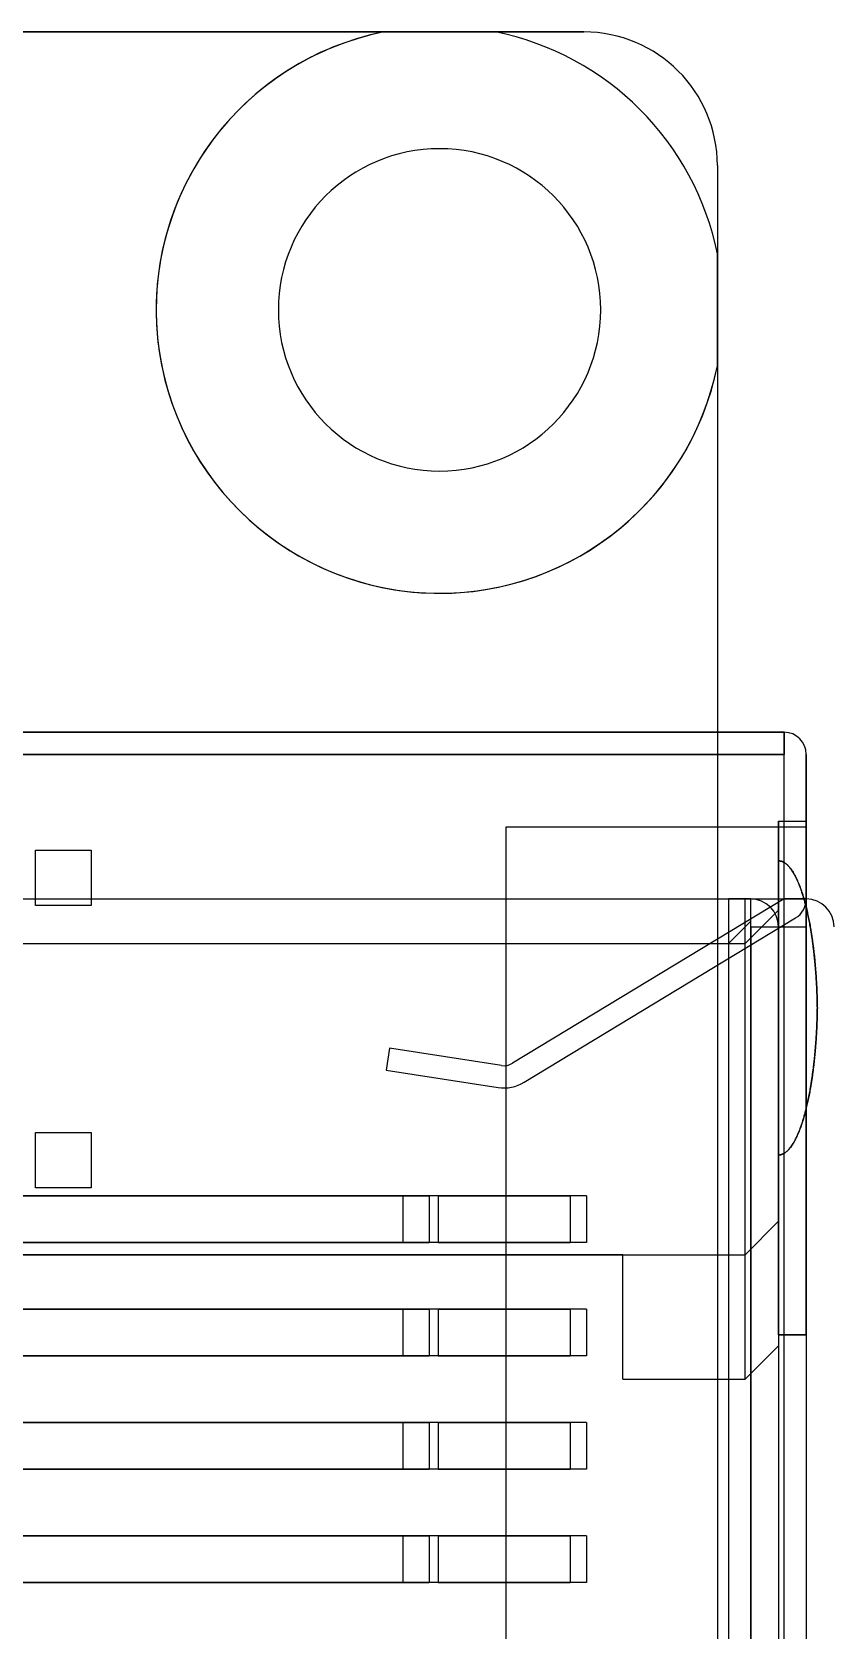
# Model space of a CAD drawing. Header units: millimetres. Extents: x -26.5 to 28.9, y -30 to 30.
# Drawn here: x 20.33 to 27.55, y 15.62 to 30 of the extents above; entities that cross this region are included whole.
import ezdxf

# ---------------------------------------------------------------- set-up
doc = ezdxf.new("R2010")
doc.units = ezdxf.units.MM
doc.layers.add('Feature', color=7, linetype='CONTINUOUS')

msp = doc.modelspace()

# ---------------------------------------------------------------- linework, layer by layer
at = {"layer": 'Feature'}
for p, q in [((-23.4975, 30, 1.6), (23.4975, 30, 1.6)), ((-23.4975, 30, 1.6), (23.4975, 30, 1.6)), ((23.4975, 30), (-23.4975, 30)), ((23.4975, 30), (-23.4975, 30)), ((23.4975, 30, 1.6), (23.4975, 30, 1.599)), ((24.5025, 30, 1.599), (23.4975, 30, 1.599)), ((23.4975, 30, 0.001), (24.5025, 30, 0.001)), ((23.4975, 30, 0.001), (23.4975, 30)), ((23.4975, 30, 1.6), (23.4975, 30, 1.599)), ((24.5025, 30, 1.599), (23.4975, 30, 1.599)), ((23.4975, 30, 0.001), (24.5025, 30, 0.001)), ((23.4975, 30, 0.001), (23.4975, 30)), ((24.5025, 30, 1.6), (25.3, 30, 1.6)), ((24.5025, 30, 1.599), (24.5025, 30, 1.6)), ((24.5025, 30, 1.6), (25.3, 30, 1.6)), ((25.3, 30), (24.5025, 30)), ((24.5025, 30), (24.5025, 30, 0.001)), ((25.3, 30), (24.5025, 30)), ((24.5025, 30, 1.599), (24.5025, 30, 1.6)), ((24.5025, 30), (24.5025, 30, 0.001)), ((25.3, 30, 1.6), (25.3, 30)), ((25.3, 30, 1.6), (25.3, 30)), ((24, 28.95, 1.599), (24, 28.95, 0.001)), ((24, 28.95, 1.599), (24, 28.95, 0.001)), ((26.5, 28.8, 1.6), (26.5, 28.0025, 1.6)), ((26.5, 28.8), (26.5, 28.0025)), ((26.5, 28.8), (26.5, 28.0025)), ((26.5, 28.8), (26.5, 28.8, 1.6)), ((26.5, 28.8, 1.6), (26.5, 28.0025, 1.6)), ((26.5, 28.8), (26.5, 28.8, 1.6)), ((26.5, 28.0025, 1.6), (26.5, 28.0025, 1.599)), ((26.5, 26.9975, 1.599), (26.5, 28.0025, 1.599)), ((26.5, 28.0025, 0.001), (26.5, 26.9975, 0.001)), ((26.5, 28.0025, 0.001), (26.5, 28.0025)), ((26.5, 28.0025, 0.001), (26.5, 26.9975, 0.001)), ((26.5, 28.0025, 0.001), (26.5, 28.0025)), ((26.5, 28.0025, 1.6), (26.5, 28.0025, 1.599)), ((26.5, 26.9975, 1.599), (26.5, 28.0025, 1.599)), ((26.5, 26.9975, 1.599), (26.5, 26.9975, 1.6)), ((26.5, 26.9975, 1.6), (26.5, -26.9975, 1.6)), ((26.5, 26.9975), (26.5, -26.9975)), ((26.5, 26.9975), (26.5, 26.9975, 0.001)), ((26.5, 26.9975), (26.5, -26.9975)), ((26.5, 26.9975), (26.5, 26.9975, 0.001)), ((26.5, 26.9975, 1.599), (26.5, 26.9975, 1.6)), ((26.5, 26.9975, 1.6), (26.5, -26.9975, 1.6)), ((24, 26.05, 1.599), (24, 26.05, 0.001)), ((24, 26.05, 1.599), (24, 26.05, 0.001)), ((24, 24.95, 1.599), (24, 24.95, 1.6)), ((24, 24.95, 1.599), (24, 24.95, 1.6)), ((6.15, 23.7, 14.9), (27.1, 23.7, 14.9)), ((6.15, 23.7, 14.9), (27.1, 23.7, 14.9)), ((27.1, 23.7, 1.8), (19.15, 23.7, 1.8)), ((27.1, 23.7, 1.8), (19.15, 23.7, 1.8)), ((27.1, 23.7, 1.95), (27.1, 23.5, 1.95)), ((27.1, 23.7, 14.9), (27.1, 23.7, 1.95)), ((27.1, 23.7, 1.95), (27.1, 23.7, 1.8)), ((27.1, 23.7, 14.9), (27.1, 23.7, 1.95)), ((27.1, 23.5, 1.8), (27.1, 23.7, 1.8)), ((27.1, 23.7, 1.95), (27.1, 23.7, 1.8)), ((27.1, 23.7, 1.95), (27.1, 23.5, 1.95)), ((27.1, 23.5, 1.8), (27.1, 23.7, 1.8)), ((27.1, 23.5, 15.1), (6.15, 23.5, 15.1)), ((27.1, 23.5, 15.1), (6.15, 23.5, 15.1)), ((18.9564, 23.5, 1.95), (27.1, 23.5, 1.95)), ((18.9564, 23.5, 1.95), (27.1, 23.5, 1.95)), ((27.1, 23.5, 1.8), (19.15, 23.5, 1.8)), ((27.1, 23.5, 1.8), (19.15, 23.5, 1.8)), ((27.1, 8, 15.1), (27.1, 23.5, 15.1)), ((27.1, 8, 15.1), (27.1, 23.5, 15.1)), ((27.1, 23.5, 1.95), (27.1, 23.5, 1.8)), ((27.1, 23.5, 1.95), (27.1, 23.5, 1.8)), ((27.3, 22.85, 1.95), (27.3, 23.5, 1.95)), ((27.3, 22.85, 1.95), (27.3, 23.5, 1.95)), ((27.3, 23.5, 1.95), (27.3, 23.5, 14.9)), ((27.3, 23.5, 14.9), (27.3, 8, 14.9)), ((27.3, 23.5, 1.95), (27.3, 23.5, 14.9)), ((27.3, 23.5, 14.9), (27.3, 8, 14.9)), ((27.05, 18.28, 2.41), (27.05, 22.9, 2.41)), ((27.05, 22.9, 2.41), (27.05, 22.9, 4.76)), ((27.05, 22.9, 4.76), (27.05, 22.2, 4.76)), ((27.05, 22.9, 4.76), (27.05, 22.2, 4.76)), ((27.05, 22.9, 4.76), (27.3, 22.9, 4.76)), ((27.05, 22.9, 4.76), (27.3, 22.9, 4.76)), ((27.05, 22.9, 2.41), (27.05, 22.9, 4.76)), ((27.05, 22.9, 2.41), (27.3, 22.9, 2.41)), ((27.05, 22.9, 2.41), (27.3, 22.9, 2.41)), ((27.05, 18.28, 2.41), (27.05, 22.9, 2.41)), ((27.3, 22.9, 4.76), (27.3, 22.2, 4.76)), ((27.3, 22.9, 2.41), (27.3, 22.9, 4.76)), ((27.3, 18.28, 2.41), (27.3, 22.9, 2.41)), ((27.3, 22.9, 4.76), (27.3, 22.2, 4.76)), ((27.3, 22.9, 2.41), (27.3, 22.9, 4.76)), ((27.3, 18.28, 2.41), (27.3, 22.9, 2.41)), ((24.6, 22.85, 1.95), (27.3, 22.85, 1.95)), ((24.6, 8.85, 1.95), (24.6, 22.85, 1.95)), ((24.6, 22.85, 1.95), (27.3, 22.85, 1.95)), ((24.6, 22.85, 1.6), (27.3, 22.85, 1.6)), ((24.6, 22.85, 1.6), (24.6, 22.85, 1.95)), ((24.6, 8.85, 1.95), (24.6, 22.85, 1.95)), ((24.6, 22.85, 1.6), (24.6, 22.85, 1.95)), ((24.6, 8.85, 1.6), (24.6, 22.85, 1.6)), ((24.6, 22.85, 1.6), (27.3, 22.85, 1.6)), ((24.6, 8.85, 1.6), (24.6, 22.85, 1.6)), ((27.3, 22.85, 1.6), (27.3, 18.28, 1.6)), ((27.3, 22.85, 1.6), (27.3, 22.85, 1.95)), ((27.3, 22.85, 1.6), (27.3, 22.85, 1.95)), ((27.3, 22.85, 1.6), (27.3, 18.28, 1.6)), ((20.365, 22.14, 1.95), (20.365, 22.64, 1.95)), ((20.365, 22.64, -0.45), (20.365, 22.64, 1.95)), ((20.365, 22.14, -0.45), (20.365, 22.64, -0.45)), ((20.365, 22.64, 1.95), (20.865, 22.64, 1.95)), ((20.365, 22.64, -0.45), (20.865, 22.64, -0.45)), ((20.365, 22.64, -0.45), (20.365, 22.64, 1.95)), ((20.365, 22.14, -0.45), (20.365, 22.64, -0.45)), ((20.365, 22.64, -0.45), (20.865, 22.64, -0.45)), ((20.365, 22.14, 1.95), (20.365, 22.64, 1.95)), ((20.365, 22.64, 1.95), (20.865, 22.64, 1.95)), ((20.865, 22.64, -0.45), (20.865, 22.64, 1.95)), ((20.865, 22.64, 1.95), (20.865, 22.14, 1.95)), ((20.865, 22.64, -0.45), (20.865, 22.14, -0.45)), ((20.865, 22.64, -0.45), (20.865, 22.64, 1.95)), ((20.865, 22.64, -0.45), (20.865, 22.14, -0.45)), ((20.865, 22.64, 1.95), (20.865, 22.14, 1.95)), ((27.05, 22.5429, 4.6), (27.05, 19.8971, 4.6)), ((27.05, 19.8971, 2.7), (27.05, 22.5429, 2.7)), ((27.05, 19.8971, 2.7), (27.05, 22.5429, 2.7)), ((27.05, 22.5429, 4.6), (27.05, 19.8971, 4.6)), ((17.4, 22.2, 9.605), (26.6, 22.2, 9.605)), ((17.4, 22.2, 9.605), (26.6, 22.2, 9.605)), ((17.4, 22.2, 6.805), (26.75, 22.2, 6.805)), ((17.4, 22.2, 6.805), (26.75, 22.2, 6.805)), ((27.1, 22.2, 7.145), (24.6577, 20.7217, 7.145)), ((27.1, 22.2, 9.145), (24.6577, 20.7217, 9.145)), ((27.1, 22.2, 9.145), (24.6577, 20.7217, 9.145)), ((27.1, 22.2, 7.145), (24.6577, 20.7217, 7.145)), ((26.6, 22.2, 9.605), (26.6, 21.8, 9.605)), ((26.8, 22.2, 9.805), (26.6, 22.2, 9.605)), ((26.6, 22.2, 9.605), (26.6, 21.8, 9.605)), ((26.8, 22.2, 9.805), (26.6, 22.2, 9.605)), ((26.75, 22.2, 6.805), (27.05, 22.2, 6.505)), ((26.75, 21.8, 6.805), (26.75, 22.2, 6.805)), ((26.75, 22.2, 6.805), (27.05, 22.2, 6.505)), ((26.75, 21.8, 6.805), (26.75, 22.2, 6.805)), ((26.8, 22.2, 12.52), (27.3, 22.2, 12.52)), ((26.8, 22.2, 9.805), (26.8, 22.2, 12.52)), ((26.8, 22.2, 12.52), (27.3, 22.2, 12.52)), ((26.8, 22, 9.805), (26.8, 22.2, 9.805)), ((26.8, 22.2, 9.805), (26.8, 22.2, 12.52)), ((26.8, 22, 9.805), (26.8, 22.2, 9.805)), ((27.05, 22.2, 4.76), (27.05, 22.2, 6.505)), ((27.05, 22.2, 6.505), (27.05, 22.1, 6.505)), ((27.05, 22.2, 4.76), (27.05, 22.2, 6.505)), ((27.05, 22.2, 4.76), (27.3, 22.2, 4.76)), ((27.05, 22.2, 4.76), (27.3, 22.2, 4.76)), ((27.05, 22.2, 6.505), (27.05, 22.1, 6.505)), ((27.3, 22.2, 7.145), (27.1, 22.2, 7.145)), ((27.1, 22.2, 9.145), (27.1, 22.2, 7.145)), ((27.3, 22.2, 9.145), (27.1, 22.2, 9.145)), ((27.1, 22.2, 9.145), (27.1, 22.2, 7.145)), ((27.3, 22.2, 9.145), (27.1, 22.2, 9.145)), ((27.3, 22.2, 7.145), (27.1, 22.2, 7.145)), ((27.3, 22.2, 9.145), (27.3, 22.2, 7.145)), ((27.3, 22.2, 9.145), (27.3, 22.2, 7.145)), ((27.3, 22.2, 4.76), (27.3, 22.2, 12.52)), ((27.3, 22.2, 4.76), (27.3, 22.2, 12.52)), ((20.365, 22.14, -0.45), (20.365, 22.14, 1.95)), ((20.865, 22.14, 1.95), (20.365, 22.14, 1.95)), ((20.365, 22.14, -0.45), (20.365, 22.14, 1.95)), ((20.865, 22.14, -0.45), (20.365, 22.14, -0.45)), ((20.865, 22.14, -0.45), (20.365, 22.14, -0.45)), ((20.865, 22.14, 1.95), (20.365, 22.14, 1.95)), ((20.865, 22.14, -0.45), (20.865, 22.14, 1.95)), ((20.865, 22.14, -0.45), (20.865, 22.14, 1.95)), ((24.7612, 20.5506, 7.145), (27.2036, 22.0289, 7.145)), ((24.7612, 20.5506, 9.145), (27.2036, 22.0289, 9.145)), ((24.7612, 20.5506, 9.145), (27.2036, 22.0289, 9.145)), ((24.7612, 20.5506, 7.145), (27.2036, 22.0289, 7.145)), ((26.8, 22, 12.57), (26.6, 21.8, 12.37)), ((26.8, 22, 12.57), (26.6, 21.8, 12.37)), ((26.8, 22, 9.805), (26.6, 21.8, 9.605)), ((26.8, 22, 9.805), (26.6, 21.8, 9.605)), ((26.75, 21.8, 5.54), (27.05, 22.1, 5.24)), ((26.75, 21.8, 5.54), (27.05, 22.1, 5.24)), ((26.75, 21.8, 6.805), (27.05, 22.1, 6.505)), ((26.75, 21.8, 6.805), (27.05, 22.1, 6.505)), ((26.8, 22, 12.57), (26.8, 22, 9.805)), ((26.8, 9.7, 12.57), (26.8, 22, 12.57)), ((26.8, 9.7, 12.57), (26.8, 22, 12.57)), ((26.8, 22, 12.57), (26.8, 22, 9.805)), ((27.05, 22.1, 6.505), (27.05, 22.1, 5.24)), ((27.05, 22.1, 5.24), (27.05, 19.3, 5.24)), ((27.05, 22.1, 5.24), (27.05, 19.3, 5.24)), ((27.05, 22.1, 6.505), (27.05, 22.1, 5.24)), ((27.2036, 22.0289, 9.145), (27.2036, 22.0289, 7.145)), ((27.2036, 22.0289, 9.145), (27.2036, 22.0289, 7.145)), ((26.8, 21.95, 12.77), (26.8, 9.55, 12.77)), ((26.8, 21.95, 12.77), (27.3, 21.95, 12.77)), ((26.8, 21.95, 12.77), (27.3, 21.95, 12.77)), ((26.8, 21.95, 12.77), (26.8, 9.55, 12.77)), ((27.3, 21.95, 12.77), (27.3, 9.55, 12.77)), ((27.3, 21.95, 12.77), (27.3, 9.55, 12.77)), ((17.4, 21.8, 6.805), (26.75, 21.8, 6.805)), ((17.4, 21.8, 12.37), (26.6, 21.8, 12.37)), ((17.4, 21.8, 9.605), (26.6, 21.8, 9.605)), ((17.4, 21.8, 12.37), (26.6, 21.8, 12.37)), ((17.4, 21.8, 9.605), (26.6, 21.8, 9.605)), ((17.4, 21.8, 6.805), (26.75, 21.8, 6.805)), ((18.9, 21.8, 5.54), (26.75, 21.8, 5.54)), ((18.9, 21.8, 5.54), (26.75, 21.8, 5.54)), ((26.6, 21.8, 12.37), (26.6, 9.9, 12.37)), ((26.6, 21.8, 9.605), (26.6, 21.8, 12.37)), ((26.6, 21.8, 12.37), (26.6, 9.9, 12.37)), ((26.6, 21.8, 9.605), (26.6, 21.8, 12.37)), ((26.75, 21.8, 5.54), (26.75, 21.8, 6.805)), ((26.75, 19, 5.54), (26.75, 21.8, 5.54)), ((26.75, 19, 5.54), (26.75, 21.8, 5.54)), ((26.75, 21.8, 5.54), (26.75, 21.8, 6.805)), ((23.55, 20.8579, 7.145), (23.5194, 20.6603, 7.145)), ((23.55, 20.8579, 9.145), (23.5194, 20.6603, 9.145)), ((23.55, 20.8579, 9.145), (23.5194, 20.6603, 9.145)), ((23.55, 20.8579, 7.145), (23.5194, 20.6603, 7.145)), ((24.557, 20.7018, 7.145), (23.55, 20.8579, 7.145)), ((23.55, 20.8579, 9.145), (23.55, 20.8579, 7.145)), ((24.557, 20.7018, 9.145), (23.55, 20.8579, 9.145)), ((23.55, 20.8579, 9.145), (23.55, 20.8579, 7.145)), ((24.557, 20.7018, 9.145), (23.55, 20.8579, 9.145)), ((24.557, 20.7018, 7.145), (23.55, 20.8579, 7.145)), ((24.6577, 20.7217, 9.145), (24.6577, 20.7217, 7.145)), ((24.6577, 20.7217, 9.145), (24.6577, 20.7217, 7.145)), ((23.5194, 20.6603, 9.145), (23.5194, 20.6603, 7.145)), ((23.5194, 20.6603, 7.145), (24.5264, 20.5041, 7.145)), ((23.5194, 20.6603, 9.145), (24.5264, 20.5041, 9.145)), ((23.5194, 20.6603, 9.145), (23.5194, 20.6603, 7.145)), ((23.5194, 20.6603, 9.145), (24.5264, 20.5041, 9.145)), ((23.5194, 20.6603, 7.145), (24.5264, 20.5041, 7.145)), ((24.557, 20.7018, 9.145), (24.557, 20.7018, 7.145)), ((24.557, 20.7018, 9.145), (24.557, 20.7018, 7.145)), ((24.5264, 20.5041, 9.145), (24.5264, 20.5041, 7.145)), ((24.5264, 20.5041, 9.145), (24.5264, 20.5041, 7.145)), ((24.7612, 20.5506, 9.145), (24.7612, 20.5506, 7.145)), ((24.7612, 20.5506, 9.145), (24.7612, 20.5506, 7.145)), ((20.365, 19.6, 1.95), (20.365, 20.1, 1.95)), ((20.365, 20.1, -0.45), (20.365, 20.1, 1.95)), ((20.365, 19.6, -0.45), (20.365, 20.1, -0.45)), ((20.365, 20.1, 1.95), (20.865, 20.1, 1.95)), ((20.365, 20.1, -0.45), (20.865, 20.1, -0.45)), ((20.365, 20.1, -0.45), (20.365, 20.1, 1.95)), ((20.365, 19.6, -0.45), (20.365, 20.1, -0.45)), ((20.365, 20.1, -0.45), (20.865, 20.1, -0.45)), ((20.365, 19.6, 1.95), (20.365, 20.1, 1.95)), ((20.365, 20.1, 1.95), (20.865, 20.1, 1.95)), ((20.865, 20.1, -0.45), (20.865, 20.1, 1.95)), ((20.865, 20.1, 1.95), (20.865, 19.6, 1.95)), ((20.865, 20.1, -0.45), (20.865, 19.6, -0.45)), ((20.865, 20.1, -0.45), (20.865, 20.1, 1.95)), ((20.865, 20.1, -0.45), (20.865, 19.6, -0.45)), ((20.865, 20.1, 1.95), (20.865, 19.6, 1.95)), ((20.365, 19.6, -0.45), (20.365, 19.6, 1.95)), ((20.865, 19.6, 1.95), (20.365, 19.6, 1.95)), ((20.365, 19.6, -0.45), (20.365, 19.6, 1.95)), ((20.865, 19.6, -0.45), (20.365, 19.6, -0.45)), ((20.865, 19.6, -0.45), (20.365, 19.6, -0.45)), ((20.865, 19.6, 1.95), (20.365, 19.6, 1.95)), ((20.865, 19.6, -0.45), (20.865, 19.6, 1.95)), ((20.865, 19.6, -0.45), (20.865, 19.6, 1.95)), ((17.4, 19.53, 9.19585), (23.9056, 19.53, 12.0923)), ((23.6687, 19.53, 12.37), (17.4, 19.53, 9.57898)), ((17.4, 19.53, 9.19585), (23.9056, 19.53, 12.0923)), ((23.6687, 19.53, 12.37), (17.4, 19.53, 9.57898)), ((23.6687, 19.53, 12.37), (23.6687, 19.11, 12.37)), ((25.3226, 19.53, 12.37), (23.6687, 19.53, 12.37)), ((23.6687, 19.53, 12.37), (23.6687, 19.11, 12.37)), ((25.3226, 19.53, 12.37), (23.6687, 19.53, 12.37)), ((23.9056, 19.53, 12.0923), (23.9056, 19.11, 12.0923)), ((23.9056, 19.53, 12.0923), (23.9056, 19.11, 12.0923)), ((23.9872, 19.53, 12.1173), (23.9872, 19.11, 12.1173)), ((23.9872, 19.53, 12.1173), (23.9872, 19.11, 12.1173)), ((23.9872, 19.53, 12.1173), (25.1746, 19.53, 12.3266)), ((23.9872, 19.53, 12.1173), (25.1746, 19.53, 12.3266)), ((25.1746, 19.53, 12.3266), (25.1746, 19.11, 12.3266)), ((25.1746, 19.53, 12.3266), (25.1746, 19.11, 12.3266)), ((25.3226, 19.53, 12.37), (25.3226, 19.11, 12.37)), ((25.3226, 19.53, 12.37), (25.3226, 19.11, 12.37)), ((26.75, 19, 3.85), (27.05, 19.3, 3.55)), ((26.75, 19, 3.85), (27.05, 19.3, 3.55)), ((26.75, 19, 5.54), (27.05, 19.3, 5.24)), ((26.75, 19, 5.54), (27.05, 19.3, 5.24)), ((27.05, 19.3, 5.24), (27.05, 19.3, 3.55)), ((27.05, 19.3, 3.55), (27.05, 18.18, 3.55)), ((27.05, 19.3, 3.55), (27.05, 18.18, 3.55)), ((27.05, 19.3, 5.24), (27.05, 19.3, 3.55)), ((17.4, 19.11, 9.19585), (23.9056, 19.11, 12.0923)), ((23.6687, 19.11, 12.37), (17.4, 19.11, 9.57898)), ((23.6687, 19.11, 12.37), (17.4, 19.11, 9.57898)), ((17.4, 19.11, 9.19585), (23.9056, 19.11, 12.0923)), ((25.65, 19, 2.45), (17.4, 19, 2.45)), ((25.65, 19, 2.45), (17.4, 19, 2.45)), ((18.9, 19, 5.54), (26.75, 19, 5.54)), ((18.9, 19, 5.54), (26.75, 19, 5.54)), ((25.3226, 19.11, 12.37), (23.6687, 19.11, 12.37)), ((25.3226, 19.11, 12.37), (23.6687, 19.11, 12.37)), ((23.9872, 19.11, 12.1173), (25.1746, 19.11, 12.3266)), ((23.9872, 19.11, 12.1173), (25.1746, 19.11, 12.3266)), ((25.65, 19, 3.85), (26.75, 19, 3.85)), ((25.65, 19, 2.45), (25.65, 19, 3.85)), ((25.65, 19, 3.85), (26.75, 19, 3.85)), ((25.65, 17.88, 3.85), (25.65, 19, 3.85)), ((25.65, 17.88, 2.45), (25.65, 19, 2.45)), ((25.65, 17.88, 3.85), (25.65, 19, 3.85)), ((25.65, 19, 2.45), (25.65, 19, 3.85)), ((25.65, 17.88, 2.45), (25.65, 19, 2.45)), ((26.75, 19, 3.85), (26.75, 19, 5.54)), ((26.75, 17.88, 3.85), (26.75, 19, 3.85)), ((26.75, 17.88, 3.85), (26.75, 19, 3.85)), ((26.75, 19, 3.85), (26.75, 19, 5.54)), ((17.4, 18.51, 9.19585), (23.9056, 18.51, 12.0923)), ((23.6687, 18.51, 12.37), (17.4, 18.51, 9.57898)), ((17.4, 18.51, 9.19585), (23.9056, 18.51, 12.0923)), ((23.6687, 18.51, 12.37), (17.4, 18.51, 9.57898)), ((23.6687, 18.51, 12.37), (23.6687, 18.09, 12.37)), ((25.3226, 18.51, 12.37), (23.6687, 18.51, 12.37)), ((23.6687, 18.51, 12.37), (23.6687, 18.09, 12.37)), ((25.3226, 18.51, 12.37), (23.6687, 18.51, 12.37)), ((23.9056, 18.51, 12.0923), (23.9056, 18.09, 12.0923)), ((23.9056, 18.51, 12.0923), (23.9056, 18.09, 12.0923)), ((23.9872, 18.51, 12.1173), (23.9872, 18.09, 12.1173)), ((23.9872, 18.51, 12.1173), (23.9872, 18.09, 12.1173)), ((23.9872, 18.51, 12.1173), (25.1746, 18.51, 12.3266)), ((23.9872, 18.51, 12.1173), (25.1746, 18.51, 12.3266)), ((25.1746, 18.51, 12.3266), (25.1746, 18.09, 12.3266)), ((25.1746, 18.51, 12.3266), (25.1746, 18.09, 12.3266)), ((25.3226, 18.51, 12.37), (25.3226, 18.09, 12.37)), ((25.3226, 18.51, 12.37), (25.3226, 18.09, 12.37)), ((27.05, 18.28, 2.41), (27.3, 18.28, 2.41)), ((27.05, 18.28, 1.6), (27.05, 18.28, 2.41)), ((27.3, 18.28, 1.6), (27.05, 18.28, 1.6)), ((27.05, 18.28, 1.6), (27.05, 13.22, 1.6)), ((27.05, 18.28, 1.6), (27.05, 18.28, 2.41)), ((27.3, 18.28, 1.6), (27.05, 18.28, 1.6)), ((27.05, 18.28, 1.6), (27.05, 13.22, 1.6)), ((27.05, 18.28, 2.41), (27.3, 18.28, 2.41)), ((27.3, 18.28, 1.6), (27.3, 18.28, 2.41)), ((27.3, 18.28, 1.6), (27.3, 18.28, 2.41)), ((27.05, 18.18, 2.45), (26.75, 17.88, 2.45)), ((27.05, 18.18, 2.45), (26.75, 17.88, 2.45)), ((26.75, 17.88, 3.85), (27.05, 18.18, 3.55)), ((26.75, 17.88, 3.85), (27.05, 18.18, 3.55)), ((27.05, 18.18, 3.55), (27.05, 18.18, 2.45)), ((27.05, 18.18, 2.45), (27.05, 13.52, 2.45)), ((27.05, 18.18, 2.45), (27.05, 13.52, 2.45)), ((27.05, 18.18, 3.55), (27.05, 18.18, 2.45)), ((17.4, 18.09, 9.19585), (23.9056, 18.09, 12.0923)), ((23.6687, 18.09, 12.37), (17.4, 18.09, 9.57898)), ((23.6687, 18.09, 12.37), (17.4, 18.09, 9.57898)), ((17.4, 18.09, 9.19585), (23.9056, 18.09, 12.0923)), ((25.3226, 18.09, 12.37), (23.6687, 18.09, 12.37)), ((25.3226, 18.09, 12.37), (23.6687, 18.09, 12.37)), ((23.9872, 18.09, 12.1173), (25.1746, 18.09, 12.3266)), ((23.9872, 18.09, 12.1173), (25.1746, 18.09, 12.3266)), ((25.65, 17.88, 2.45), (26.75, 17.88, 2.45)), ((25.65, 17.88, 3.85), (26.75, 17.88, 3.85)), ((25.65, 17.88, 2.45), (25.65, 17.88, 3.85)), ((25.65, 17.88, 3.85), (26.75, 17.88, 3.85)), ((25.65, 17.88, 2.45), (26.75, 17.88, 2.45)), ((25.65, 17.88, 2.45), (25.65, 17.88, 3.85)), ((26.75, 17.88, 2.45), (26.75, 17.88, 3.85)), ((26.75, 17.88, 2.45), (26.75, 17.88, 3.85)), ((17.4, 17.49, 9.19585), (23.9056, 17.49, 12.0923)), ((23.6687, 17.49, 12.37), (17.4, 17.49, 9.57898)), ((17.4, 17.49, 9.19585), (23.9056, 17.49, 12.0923)), ((23.6687, 17.49, 12.37), (17.4, 17.49, 9.57898)), ((23.6687, 17.49, 12.37), (23.6687, 17.07, 12.37)), ((25.3226, 17.49, 12.37), (23.6687, 17.49, 12.37)), ((23.6687, 17.49, 12.37), (23.6687, 17.07, 12.37)), ((25.3226, 17.49, 12.37), (23.6687, 17.49, 12.37)), ((23.9056, 17.49, 12.0923), (23.9056, 17.07, 12.0923)), ((23.9056, 17.49, 12.0923), (23.9056, 17.07, 12.0923)), ((23.9872, 17.49, 12.1173), (23.9872, 17.07, 12.1173)), ((23.9872, 17.49, 12.1173), (23.9872, 17.07, 12.1173)), ((23.9872, 17.49, 12.1173), (25.1746, 17.49, 12.3266)), ((23.9872, 17.49, 12.1173), (25.1746, 17.49, 12.3266)), ((25.1746, 17.49, 12.3266), (25.1746, 17.07, 12.3266)), ((25.1746, 17.49, 12.3266), (25.1746, 17.07, 12.3266)), ((25.3226, 17.49, 12.37), (25.3226, 17.07, 12.37)), ((25.3226, 17.49, 12.37), (25.3226, 17.07, 12.37)), ((17.4, 17.07, 9.19585), (23.9056, 17.07, 12.0923)), ((23.6687, 17.07, 12.37), (17.4, 17.07, 9.57898)), ((23.6687, 17.07, 12.37), (17.4, 17.07, 9.57898)), ((17.4, 17.07, 9.19585), (23.9056, 17.07, 12.0923)), ((25.3226, 17.07, 12.37), (23.6687, 17.07, 12.37)), ((25.3226, 17.07, 12.37), (23.6687, 17.07, 12.37)), ((23.9872, 17.07, 12.1173), (25.1746, 17.07, 12.3266)), ((23.9872, 17.07, 12.1173), (25.1746, 17.07, 12.3266)), ((17.4, 16.47, 9.19585), (23.9056, 16.47, 12.0923)), ((23.6687, 16.47, 12.37), (17.4, 16.47, 9.57898)), ((17.4, 16.47, 9.19585), (23.9056, 16.47, 12.0923)), ((23.6687, 16.47, 12.37), (17.4, 16.47, 9.57898)), ((23.6687, 16.47, 12.37), (23.6687, 16.05, 12.37)), ((25.3226, 16.47, 12.37), (23.6687, 16.47, 12.37)), ((23.6687, 16.47, 12.37), (23.6687, 16.05, 12.37)), ((25.3226, 16.47, 12.37), (23.6687, 16.47, 12.37)), ((23.9056, 16.47, 12.0923), (23.9056, 16.05, 12.0923)), ((23.9056, 16.47, 12.0923), (23.9056, 16.05, 12.0923)), ((23.9872, 16.47, 12.1173), (23.9872, 16.05, 12.1173)), ((23.9872, 16.47, 12.1173), (23.9872, 16.05, 12.1173)), ((23.9872, 16.47, 12.1173), (25.1746, 16.47, 12.3266)), ((23.9872, 16.47, 12.1173), (25.1746, 16.47, 12.3266)), ((25.1746, 16.47, 12.3266), (25.1746, 16.05, 12.3266)), ((25.1746, 16.47, 12.3266), (25.1746, 16.05, 12.3266)), ((25.3226, 16.47, 12.37), (25.3226, 16.05, 12.37)), ((25.3226, 16.47, 12.37), (25.3226, 16.05, 12.37)), ((17.4, 16.05, 9.19585), (23.9056, 16.05, 12.0923)), ((23.6687, 16.05, 12.37), (17.4, 16.05, 9.57898)), ((23.6687, 16.05, 12.37), (17.4, 16.05, 9.57898)), ((17.4, 16.05, 9.19585), (23.9056, 16.05, 12.0923)), ((25.3226, 16.05, 12.37), (23.6687, 16.05, 12.37)), ((25.3226, 16.05, 12.37), (23.6687, 16.05, 12.37)), ((23.9872, 16.05, 12.1173), (25.1746, 16.05, 12.3266)), ((23.9872, 16.05, 12.1173), (25.1746, 16.05, 12.3266))]:
    msp.add_line(p, q, dxfattribs=at)
for centre, radius, start, end in [((24, 27.5, 1.6), 2.55, 101.365, -90), ((24, 27.5), 2.55, 101.365, -11.3649), ((24, 27.5, 1.6), 2.55, 101.365, -90), ((24, 27.5, 1.599), 2.55, 101.365, -90), ((24, 27.5, 1.599), 2.55, 101.365, -90), ((24, 27.5, 0.001), 2.55, 101.365, -11.3649), ((24, 27.5, 0.001), 2.55, 101.365, -11.3649), ((24, 27.5), 2.55, 101.365, -11.3649), ((24, 27.5, 1.6), 2.55, 11.3649, 78.6351), ((24, 27.5), 2.55, 11.3649, 78.6351), ((24, 27.5, 1.599), 2.55, 11.3649, 78.6351), ((24, 27.5, 1.6), 2.55, 11.3649, 78.6351), ((24, 27.5, 1.599), 2.55, 11.3649, 78.6351), ((24, 27.5, 0.001), 2.55, 11.3649, 78.6351), ((24, 27.5), 2.55, 11.3649, 78.6351), ((24, 27.5, 0.001), 2.55, 11.3649, 78.6351), ((25.3, 28.8, 1.6), 1.2, 0, 90), ((25.3, 28.8), 1.2, 0, 90), ((25.3, 28.8, 1.6), 1.2, 0, 90), ((25.3, 28.8), 1.2, 0, 90), ((24, 27.5, 0.001), 1.45, 90, -90), ((24, 27.5, 1.599), 1.45, 90, -90), ((24, 27.5, 1.599), 1.45, 90, -90), ((24, 27.5, 0.001), 1.45, 90, -90), ((24, 27.5, 1.599), 1.45, -90, 90), ((24, 27.5, 0.001), 1.45, -90, 90), ((24, 27.5, 0.001), 1.45, -90, 90), ((24, 27.5, 1.599), 1.45, -90, 90), ((24, 27.5, 1.6), 2.55, -90, -11.3649), ((24, 27.5, 1.599), 2.55, -90, -11.3649), ((24, 27.5, 1.6), 2.55, -90, -11.3649), ((24, 27.5, 1.599), 2.55, -90, -11.3649), ((27.1, 23.5, 14.9), 0.2, 0, 0), ((27.1, 23.5, 14.9), 0.2, 0, 0), ((27.1, 23.5, 1.95), 0.2, 0, 90), ((27.1, 23.5, 14.9), 0.2, 0, 90), ((27.1, 23.5, 1.95), 0.2, 0, 90), ((27.1, 23.5, 14.9), 0.2, 0, 90), ((27.1, 23.5, 14.9), 0.2, 0, 90), ((27.1, 23.5, 14.9), 0.2, 0, 90), ((26.8, 21.95, 12.52), 0.25, 0, 90), ((26.8, 21.95, 12.52), 0.25, 0, 90), ((27.1, 22.2, 7.145), 0.2, -58.8138, 0), ((27.1, 22.2, 9.145), 0.2, -58.8138, 0), ((27.1, 22.2, 9.145), 0.2, -58.8138, 0), ((27.1, 22.2, 7.145), 0.2, -58.8138, 0), ((27.3, 21.95, 12.52), 0.25, 0, 90), ((27.3, 21.95, 12.52), 0.25, 0, 90), ((24.58, 20.85, 9.145), 0.15, -98.8138, -58.8138), ((24.58, 20.85, 7.145), 0.15, -98.8138, -58.8138), ((24.58, 20.85, 9.145), 0.15, -98.8138, -58.8138), ((24.58, 20.85, 7.145), 0.15, -98.8138, -58.8138), ((24.58, 20.85, 7.145), 0.35, -98.8138, -58.8138), ((24.58, 20.85, 9.145), 0.35, -98.8138, -58.8138), ((24.58, 20.85, 9.145), 0.35, -98.8138, -58.8138), ((24.58, 20.85, 7.145), 0.35, -98.8138, -58.8138), ((24.0479, 19.53, 11.7726), 0.14236, 180, 180), ((24.0479, 19.53, 11.7726), 0.14236, 180, 180), ((25.053, 19.53, 13.016), 0.12155, 0, 0), ((25.053, 19.53, 13.016), 0.12155, 0, 0), ((24.0479, 19.11, 11.7726), 0.14236, 180, 180), ((24.0479, 19.11, 11.7726), 0.14236, 180, 180), ((25.053, 19.11, 13.016), 0.12155, 0, 0), ((25.053, 19.11, 13.016), 0.12155, 0, 0), ((24.0479, 18.51, 11.7726), 0.14236, 180, 180), ((24.0479, 18.51, 11.7726), 0.14236, 180, 180), ((25.053, 18.51, 13.016), 0.12155, 0, 0), ((25.053, 18.51, 13.016), 0.12155, 0, 0), ((24.0479, 18.09, 11.7726), 0.14236, 180, 180), ((24.0479, 18.09, 11.7726), 0.14236, 180, 180), ((25.053, 18.09, 13.016), 0.12155, 0, 0), ((25.053, 18.09, 13.016), 0.12155, 0, 0), ((24.0479, 17.49, 11.7726), 0.14236, 180, 180), ((24.0479, 17.49, 11.7726), 0.14236, 180, 180), ((25.053, 17.49, 13.016), 0.12155, 0, 0), ((25.053, 17.49, 13.016), 0.12155, 0, 0), ((24.0479, 17.07, 11.7726), 0.14236, 180, 180), ((24.0479, 17.07, 11.7726), 0.14236, 180, 180), ((25.053, 17.07, 13.016), 0.12155, 0, 0), ((25.053, 17.07, 13.016), 0.12155, 0, 0), ((24.0479, 16.47, 11.7726), 0.14236, 180, 180), ((24.0479, 16.47, 11.7726), 0.14236, 180, 180), ((25.053, 16.47, 13.016), 0.12155, 0, 0), ((25.053, 16.47, 13.016), 0.12155, 0, 0), ((24.0479, 16.05, 11.7726), 0.14236, 180, 180), ((24.0479, 16.05, 11.7726), 0.14236, 180, 180), ((25.053, 16.05, 13.016), 0.12155, 0, 0), ((25.053, 16.05, 13.016), 0.12155, 0, 0)]:
    msp.add_arc(centre, radius, start, end, dxfattribs=at)
for points, knots in [([(27.3997, 21.22, 4.6), (27.394, 21.6086, 4.6), (27.3394, 21.9304, 4.6), (27.3054, 22.1306, 4.6), (27.2559, 22.2751, 4.6), (27.2221, 22.3736, 4.6), (27.1825, 22.4387, 4.6), (27.1192, 22.5429, 4.6), (27.05, 22.5429, 4.6)], [0, 0, 0, 0.5, 0.5, 0.75, 0.75, 0.875, 0.875, 1, 1, 1]), ([(27.05, 22.5429, 2.7), (27.1192, 22.5429, 2.7), (27.1834, 22.4372, 2.7), (27.2222, 22.3733, 2.7), (27.2566, 22.2731, 2.7), (27.3055, 22.13, 2.7), (27.3396, 21.9288, 2.7), (27.394, 21.6083, 2.7), (27.3997, 21.22, 2.7)], [0, 0, 0, 0.125, 0.125, 0.25, 0.25, 0.5, 0.5, 1, 1, 1]), ([(27.3997, 21.22, 4.6), (27.394, 21.6086, 4.6), (27.3394, 21.9304, 4.6), (27.3054, 22.1306, 4.6), (27.2559, 22.2751, 4.6), (27.2221, 22.3736, 4.6), (27.1825, 22.4387, 4.6), (27.1192, 22.5429, 4.6), (27.05, 22.5429, 4.6)], [0, 0, 0, 0.5, 0.5, 0.75, 0.75, 0.875, 0.875, 1, 1, 1]), ([(27.05, 22.5429, 2.7), (27.1192, 22.5429, 2.7), (27.1834, 22.4372, 2.7), (27.2222, 22.3733, 2.7), (27.2566, 22.2731, 2.7), (27.3055, 22.13, 2.7), (27.3396, 21.9288, 2.7), (27.394, 21.6083, 2.7), (27.3997, 21.22, 2.7)], [0, 0, 0, 0.125, 0.125, 0.25, 0.25, 0.5, 0.5, 1, 1, 1]), ([(27.05, 19.8971, 4.6), (27.1192, 19.8971, 4.6), (27.1834, 20.0028, 4.6), (27.2222, 20.0667, 4.6), (27.2566, 20.1669, 4.6), (27.3055, 20.31, 4.6), (27.3396, 20.5112, 4.6), (27.394, 20.8317, 4.6), (27.3997, 21.22, 4.6)], [0, 0, 0, 0.125, 0.125, 0.25, 0.25, 0.5, 0.5, 1, 1, 1]), ([(27.3997, 21.22, 2.7), (27.394, 20.8314, 2.7), (27.3394, 20.5096, 2.7), (27.3054, 20.3094, 2.7), (27.2559, 20.1649, 2.7), (27.2221, 20.0664, 2.7), (27.1825, 20.0013, 2.7), (27.1192, 19.8971, 2.7), (27.05, 19.8971, 2.7)], [0, 0, 0, 0.5, 0.5, 0.75, 0.75, 0.875, 0.875, 1, 1, 1]), ([(27.05, 19.8971, 4.6), (27.1192, 19.8971, 4.6), (27.1834, 20.0028, 4.6), (27.2222, 20.0667, 4.6), (27.2566, 20.1669, 4.6), (27.3055, 20.31, 4.6), (27.3396, 20.5112, 4.6), (27.394, 20.8317, 4.6), (27.3997, 21.22, 4.6)], [0, 0, 0, 0.125, 0.125, 0.25, 0.25, 0.5, 0.5, 1, 1, 1]), ([(27.3997, 21.22, 2.7), (27.394, 20.8314, 2.7), (27.3394, 20.5096, 2.7), (27.3054, 20.3094, 2.7), (27.2559, 20.1649, 2.7), (27.2221, 20.0664, 2.7), (27.1825, 20.0013, 2.7), (27.1192, 19.8971, 2.7), (27.05, 19.8971, 2.7)], [0, 0, 0, 0.5, 0.5, 0.75, 0.75, 0.875, 0.875, 1, 1, 1])]:
    msp.add_open_spline(points, degree=2, knots=knots, dxfattribs=at)
for points in [[(27.05, 22.5429, 2.7), (27.05, 22.5429, 4.6)], [(27.05, 22.5429, 2.7), (27.05, 22.5429, 4.6)], [(27.3997, 21.22, 2.7), (27.3997, 21.22, 4.6)], [(27.3997, 21.22, 2.7), (27.3997, 21.22, 4.6)], [(27.05, 19.8971, 4.6), (27.05, 19.8971, 2.7)], [(27.05, 19.8971, 4.6), (27.05, 19.8971, 2.7)]]:
    msp.add_open_spline(points, degree=1, dxfattribs=at)

doc.saveas('drawing.dxf')
